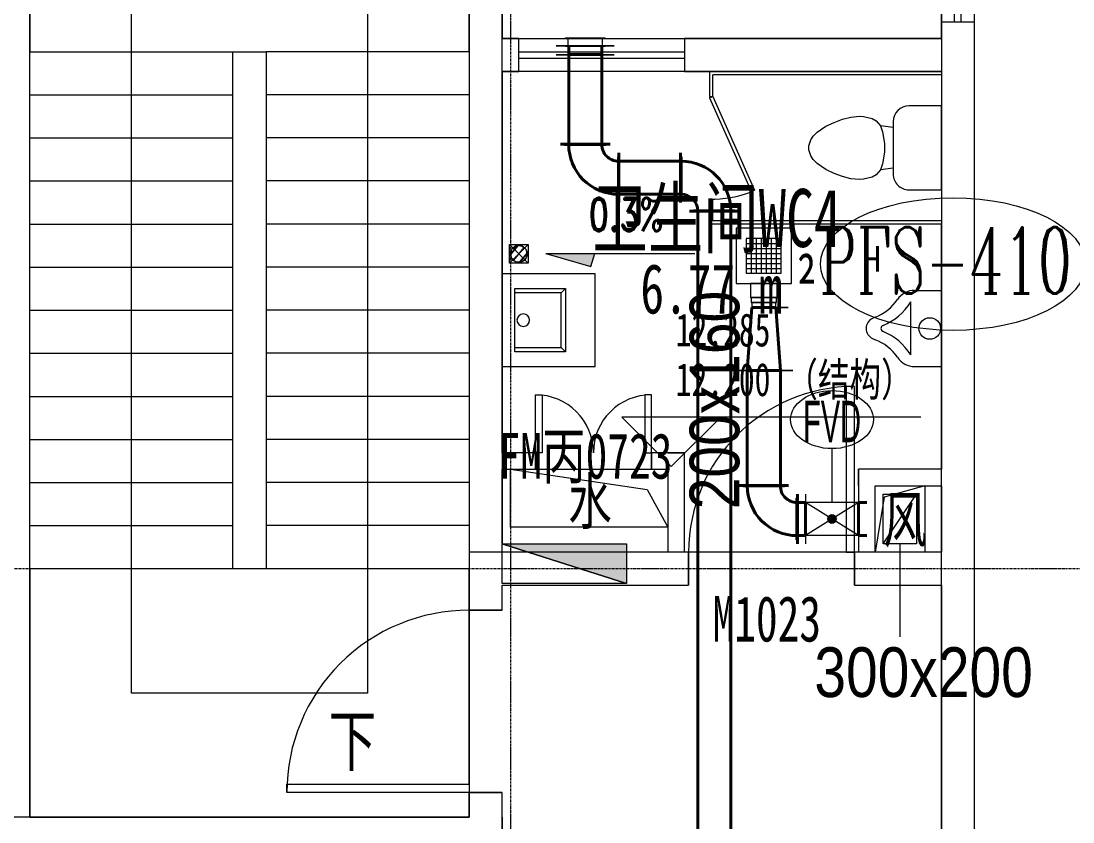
# Model space of a CAD drawing. Header units: millimetres. Extents: x 147592 to 200188, y -27981 to 8299.
# Drawn here: x 171046 to 177394, y -6178 to -1345 of the extents above; entities that cross this region are included whole.
import ezdxf

# ---------------------------------------------------------------- set-up
doc = ezdxf.new("R2010")
doc.units = ezdxf.units.MM
doc.linetypes.add('架空线', pattern=[3.97, 2.38, -1.59])
doc.linetypes.add('轴网线', pattern=[22.24, 12.7, -3.18, 3.18, -3.18])
for name, color, linetype, lineweight in [('0-1', 7, 'Continuous', 5), ('M-EQPM-IDEN', 7, 'Continuous', 5), ('M-HVAC-DUCT-IDEN', 7, 'Continuous', 5)]:
    doc.layers.add(name, color=color, linetype=linetype, lineweight=lineweight)
for name, color, linetype, lineweight, true_color in [('0-2', 7, 'Continuous', 5, 0x515151), ('A-ANNO-NOTE-1', 7, 'Continuous', 5, 0x515151), ('A-ANNO-NOTE-2', 7, 'Continuous', 5, 0x5151ff), ('A-ANNO-NOTE-3', 7, 'Continuous', 5, 0x888888), ('A-ANNO-NOTE-4', 7, 'Continuous', 5, 0xff8000), ('A-AREA-IDEN-1', 7, 'Continuous', 5, 0x515151), ('A-DETL-GENF-2', 7, 'Continuous', 5, 0x515151), ('A-DETL-GENF-3', 7, 'Continuous', 5, 0x888888), ('A-DETL-GENF-4', 7, 'Continuous', 13, 0xff8000), ('A-DETL-GENF-5', 7, 'Continuous', 5, 0xff8000), ('A-DETL-WIDE-2', 7, 'Continuous', 80, 0xff8000), ('A-DOOR-1', 7, 'Continuous', 5, 0x515151), ('A-DOOR-2', 7, 'Continuous', 5, 0x5151be), ('A-DOOR-IDEN-1', 7, 'Continuous', 5, 0x515151), ('A-FLOR-1', 7, 'Continuous', 5, 0x7f7f7f), ('A-GLAZ-1', 7, 'Continuous', 5, 0x515151), ('A-WALL-1', 7, 'Continuous', 5, 0x515151), ('G-ANNO-DIMS-1', 7, 'Continuous', 5, 0x515151), ('G-ANNO-DIMS-2', 7, 'Continuous', 5, 0x5151ff), ('M-EQPM-1', 4, 'Continuous', 5, 0x00ffff), ('M-EQPM-IDEN-1', 3, 'Continuous', 5, 0x00ff00), ('M-HVAC-CDFF-2', 7, 'Continuous', 13, 0xff8000), ('M-HVAC-DUCT-1', 7, 'Continuous', 40, 0xff8000), ('M-HVAC-DUCT-10', 7, 'Continuous', 80, 0xff8000), ('M-HVAC-DUCT-2', 7, 'Continuous', 5, 0xff8000), ('M-HVAC-DUCT-3', 7, 'Continuous', 13, 0xff8000), ('M-HVAC-DUCT-ANNO-1', 7, 'Continuous', 5, 0xff8000), ('M-HVAC-DUCT-IDEN-1', 3, 'Continuous', 5, 0x00ff00), ('P-SANR-FIXT-1', 7, 'Continuous', 5, 0x515151), ('P-SANR-FIXT-2', 7, 'Continuous', 5, 0x5151ff), ('P-SANR-FIXT-HDLN-1', 7, 'Continuous', 5, 0x515151), ('S-GRID-1', 7, '轴网线', 5, 0x5151ff), ('S-STRS-1', 7, 'Continuous', 5, 0x515151), ('S-STRS-2', 7, '架空线', 5, 0x515151), ('S-STRS-ANNO-1', 7, 'Continuous', 5, 0x5151ff), ('S-STRS-IDEN-1', 7, 'Continuous', 5, 0x515151)]:
    doc.layers.add(name, color=color, linetype=linetype, lineweight=lineweight, true_color=true_color)
doc.styles.add('Arial Unicode MS', font='ARIALUNI.TTF', dxfattribs={"width": 0.5, "height": 250})
doc.styles.add('Complex', font='complex_.ttf', dxfattribs={"width": 0.6, "height": 400})
doc.styles.add('RomanD_1', font='romand__.ttf', dxfattribs={"width": 0.7, "height": 200})
doc.styles.add('TJ_FangSong_Narrow_1', font='', dxfattribs={"height": 300})
doc.styles.add('仿宋', font='', dxfattribs={"width": 0.7, "height": 300})
doc.styles.add('仿宋_2', font='', dxfattribs={"width": 0.7, "height": 200})
doc.styles.add('仿宋_3', font='', dxfattribs={"width": 0.7, "height": 275})
doc.styles.add('黑体_1', font='', dxfattribs={"width": 0.7, "height": 300})
doc.styles.add('黑体_2', font='', dxfattribs={"width": 0.7, "height": 350})
doc.styles.get('TJ_FangSong_Narrow_1').set_extended_font_data('TJ_FangSong_Narrow')
doc.styles.get('仿宋').set_extended_font_data('FangSong')
doc.styles.get('仿宋_2').set_extended_font_data('FangSong')
doc.styles.get('仿宋_3').set_extended_font_data('FangSong')
doc.styles.get('黑体_1').set_extended_font_data('SimHei')
doc.styles.get('黑体_2').set_extended_font_data('SimHei')

# ---------------------------------------------------------------- blocks, each defined once
blk = doc.blocks.new('TJ单扇平开门 - M1023-1831567-10-004 四层空调通风平面图')
at = {"layer": 'A-DOOR-1'}
for p, q in [((500, 1100), (450, 1100)), ((450, 1100), (450, 100)), ((500, 100), (500, 1100)), ((450, 100), (500, 100))]:
    blk.add_line(p, q, dxfattribs=at)
at = {"layer": 'A-DOOR-2'}
blk.add_arc((500, 100), 1000, 90, 180, dxfattribs=at)
blk = doc.blocks.new('左右推拉窗 - C1015-1399711-10-004 四层空调通风平面图')
at = {"layer": 'A-GLAZ-1'}
for p, q in [((-490.5, -166.9), (-490.5, 33.1)), ((-490.5, 33.1), (509.5, 33.1)), ((509.5, 33.1), (509.5, -166.9)), ((-490.5, -46.9), (509.5, -46.9)), ((509.5, -86.9), (-490.5, -86.9)), ((509.5, -166.9), (-490.5, -166.9))]:
    blk.add_line(p, q, dxfattribs=at)
blk = doc.blocks.new('TJ小便器-壁挂式 - 标准-1416623-10-004 四层空调通风平面图')
at = {"layer": 'A-DETL-GENF-2'}
for p, q in [((176446.8, -2970), (176600, -2970)), ((176600, -3430), (176600, -2970)), ((176415, -3360), (176415, -3040)), ((176438.8, -3430), (176600, -3430))]:
    blk.add_line(p, q, dxfattribs=at)
blk.add_circle((176530, -3200), 65, dxfattribs=at)
for centre, radius, start, end in [((176438.8, -3095), 125, 90, 146.6103), ((176110.4, -2878.5), 268.3, 289.49398, 326.6103), ((176124.5, -2866.2), 338.5, 291.39172, 329.10651), ((176207.6, -3200), 62.3, 143.93433, 216.06567), ((176230, -3216.3), 90, 109.49398, 143.93433), ((176230, -3183.7), 90, 216.06567, 250.50602), ((176255.3, -3200), 20, 111.39172, 248.60828), ((176124.5, -3533.8), 338.5, 30.89349, 68.60828), ((176110.4, -3521.5), 268.3, 33.3897, 70.50602), ((176438.8, -3305), 125, 213.3897, 270)]:
    blk.add_arc(centre, radius, start, end, dxfattribs=at)
blk = doc.blocks.new('TJ双扇平开门 - FMC0723-2766260-10-004 四层空调通风平面图')
at = {"layer": 'A-DOOR-1'}
for p, q in [((-310, -50), (-350, -50)), ((-350, -50), (-350, -400)), ((-310, -400), (-310, -50)), ((310, -50), (350, -50)), ((310, -400), (310, -50)), ((350, -50), (350, -400)), ((-350, -400), (-310, -400)), ((350, -400), (310, -400))]:
    blk.add_line(p, q, dxfattribs=at)
at = {"layer": 'A-DOOR-2'}
for centre, start, end in [((-350, -50), 270, 360), ((350, -50), 180, 270)]:
    blk.add_arc(centre, 350, start, end, dxfattribs=at)
blk = doc.blocks.new('消火栓明装 - 消火栓明装-1644730-10-004 四层空调通风平面图')
at = {"layer": 'A-DETL-GENF-3'}
blk.add_hatch(color=256, dxfattribs=at).paths.add_polyline_path([(-375, 240), (-375, 0), (375, 0), (-105.8, 153.8)], flags=0)
at = {"layer": 'A-DETL-GENF-2'}
for p, q in [((-375, 240), (375, 240)), ((218.8, 50), (-375, 240)), ((-375, 50), (-375, 240)), ((-375, 240), (218.8, 50)), ((375, 240), (375, 50)), ((-375, 0), (-375, 50)), ((375, 0), (218.8, 50)), ((218.8, 50), (375, 0)), ((375, 50), (375, 0)), ((375, 0), (-375, 0))]:
    blk.add_line(p, q, dxfattribs=at)
blk = doc.blocks.new('TJ单扇平开门 - FMB1222b-2064251-10-004 四层空调通风平面图')
at = {"layer": 'A-DOOR-1'}
for p, q in [((500, -100), (550, -100)), ((500, -1200), (500, -100)), ((550, -100), (550, -1200)), ((550, -1200), (500, -1200))]:
    blk.add_line(p, q, dxfattribs=at)
at = {"layer": 'A-DOOR-2'}
blk.add_arc((550, -100), 1100, 180, 270, dxfattribs=at)
blk = doc.blocks.new('单个座便器隔间 - 单个座便器隔间-1855308-10-004 四层空调通风平面图')
at = {"layer": 'P-SANR-FIXT-1'}
for p, q in [((703.4, 0), (196.6, 0)), ((-10, 0), (-10, -1400)), ((10, 0), (10, -1380)), ((196.6, 0), (196.6, -196.2)), ((703.4, -196.2), (703.4, 0)), ((890, 0), (890, -1380)), ((910, 0), (910, -1400)), ((291.3, -290.9), (608.8, -290.9)), ((326.5, -290.9), (317.7, -367.7)), ((573.5, -290.9), (582.3, -367.7)), ((287.4, -393.1), (317.7, -367.7)), ((317.7, -367.7), (352.6, -355)), ((352.6, -355), (424.6, -342.3)), ((424.6, -342.3), (475.4, -342.3)), ((475.4, -342.3), (547.4, -355)), ((547.4, -355), (582.3, -367.7)), ((582.3, -367.7), (612.6, -393.1)), ((261.7, -469.4), (266.2, -443.9)), ((266.2, -443.9), (273, -418.5)), ((273, -418.5), (287.4, -393.1)), ((612.6, -393.1), (627, -418.5)), ((627, -418.5), (633.8, -443.9)), ((633.8, -443.9), (638.3, -469.4)), ((259.5, -494.7), (261.7, -469.4)), ((263.9, -545.3), (259.5, -494.7)), ((640.5, -494.7), (636.1, -545.3)), ((638.3, -469.4), (640.5, -494.7)), ((277.6, -596.3), (263.9, -545.3)), ((636.1, -545.3), (622.4, -596.3)), ((296.1, -647.1), (277.6, -596.3)), ((622.4, -596.3), (603.9, -647.1)), ((319.8, -697.9), (296.1, -647.1)), ((355, -748.7), (319.8, -697.9)), ((580.2, -697.9), (545, -748.7)), ((603.9, -647.1), (580.2, -697.9)), ((380.4, -774.1), (355, -748.7)), ((545, -748.7), (519.6, -774.1)), ((402.4, -786.8), (380.4, -774.1)), ((437.3, -799.5), (402.4, -786.8)), ((462.7, -799.5), (437.3, -799.5)), ((497.6, -786.8), (462.7, -799.5)), ((519.6, -774.1), (497.6, -786.8)), ((140, -1380), (706.4, -1127.8)), ((706.4, -1127.8), (714.5, -1146.1)), ((148.1, -1398.3), (714.5, -1146.1)), ((140, -1380), (10, -1380)), ((148.1, -1398.3), (140, -1380)), ((140, -1400), (140, -1380)), ((890, -1380), (760, -1380)), ((760, -1400), (760, -1380)), ((-10, -1400), (140, -1400)), ((760, -1400), (910, -1400))]:
    blk.add_line(p, q, dxfattribs=at)
for centre, radius, start, end in [((291.3, -196.2), 94.6, 180, 270), ((608.8, -196.2), 94.6, 270, 0), ((88.8, -1389.2), 671.3, 359.07521, 21.22957)]:
    blk.add_arc(centre, radius, start, end, dxfattribs=at)
blk = doc.blocks.new('百叶窗-单层单列_角度可变_ - BYC0825-2215836-10-004 四层空调通风平面图')
at = {"layer": 'A-GLAZ-1'}
for p, q in [((375, 0), (-375, 0)), ((-375, 0), (-375, -200)), ((375, -200), (375, 0)), ((-375, -80), (375, -80)), ((-375, -120), (375, -120)), ((-375, -200), (375, -200))]:
    blk.add_line(p, q, dxfattribs=at)
blk = doc.blocks.new('TJ地漏 - TJ卫生间地漏-1319683-10-004 四层空调通风平面图')
at = {"layer": 'P-SANR-FIXT-1'}
for start, end in [(90, 270), (270, 90)]:
    blk.add_arc((0, 0), 50, start, end, dxfattribs=at)
at = {"layer": 'P-SANR-FIXT-2'}
for p, q in [((-9.5, 49.1), (-50, -0.2)), ((-6.9, 49.5), (-49.9, -2.9)), ((30.8, 39.4), (-32.6, -37.9)), ((49.5, 6.9), (2.9, -49.9)), ((49.8, 4.5), (5.3, -49.7))]:
    blk.add_line(p, q, dxfattribs=at)
blk.add_circle((0, 0), 50, dxfattribs=at)
at = {"layer": 'P-SANR-FIXT-HDLN-1'}
for p, q in [((-56, 56), (56, -56)), ((56, 56), (-56, -56)), ((-56, -56), (-56, 56)), ((-56, 56), (56, 56)), ((56, 56), (56, -56)), ((56, -56), (-56, -56))]:
    blk.add_line(p, q, dxfattribs=at)
blk = doc.blocks.new('TJ洗脸盆-矩形 - 560 mmx560 mm-1416622-10-004 四层空调通风平面图')
at = {"layer": 'P-SANR-FIXT-1'}
for p, q in [((174510, -2870), (173950, -2870)), ((173950, -2870), (173950, -3430)), ((174510, -3430), (174510, -2870)), ((174026.2, -3340.5), (174026.2, -2959.5)), ((174026.2, -2959.5), (174331.2, -2959.5)), ((174305.8, -2984.9), (174331.2, -2959.5)), ((174331.2, -2959.5), (174331.2, -3340.5)), ((174305.8, -2984.9), (174026.2, -2984.9)), ((174305.8, -3315.1), (174305.8, -2984.9)), ((174026.2, -3315.1), (174305.8, -3315.1)), ((174331.2, -3340.5), (174026.2, -3340.5)), ((174331.2, -3340.5), (174305.8, -3315.1)), ((173950, -3430), (174510, -3430))]:
    blk.add_line(p, q, dxfattribs=at)
for start, end in [(90, 270), (270, 90)]:
    blk.add_arc((174077, -3150), 38.1, start, end, dxfattribs=at)
blk = doc.blocks.new('高程点 - 相对高程点-103621-10-004 四层空调通风平面图')
at = {"layer": 'G-ANNO-DIMS-2'}
for p, q in [((15.062, 2.987), (-2.987, 2.987)), ((0, 0), (-2.987, 2.987)), ((0, 0), (2.987, 2.987))]:
    blk.add_line(p, q, dxfattribs=at)
blk = doc.blocks.new('TJ符号_排水箭头_小 - 排水箭头 小-2094122-10-004 四层空调通风平面图')
at = {"layer": 'A-ANNO-NOTE-3'}
blk.add_hatch(color=256, dxfattribs=at).paths.add_polyline_path([(2.73, -0.78), (0, 0), (2.953, 0)], flags=0)
at = {"layer": 'A-ANNO-NOTE-2'}
for p, q in [((0, 0), (2.73, -0.78)), ((0, 0), (9, 0)), ((2.73, -0.78), (2.953, 0))]:
    blk.add_line(p, q, dxfattribs=at)
blk = doc.blocks.new('YXQH_AR_B9-20_rvt-1-10-004 四层空调通风平面图')
at = {"layer": '0-2'}
for p, q in [((174000, -4050), (174824, -4172.6)), ((174824, -4172.6), (174950, -4400)), ((176500, -4150), (176255, -4217.6)), ((176255, -4217.6), (176200, -4550))]:
    blk.add_line(p, q, dxfattribs=at)
at = {"layer": 'A-FLOR-1'}
for p, q in [((173950, 50), (173950, -1450)), ((176600, -1350), (176600, -600)), ((176600, -1450), (176600, -1350)), ((173950, -1450), (174050, -1450)), ((175050, -1450), (176600, -1450)), ((173950, -1650), (173950, -2870)), ((174050, -1650), (173950, -1650)), ((175200, -1650), (175050, -1650)), ((176600, -1650), (176334.7, -1650)), ((176600, -4050), (176600, -2570)), ((173950, -2870), (173950, -3430)), ((173950, -3430), (173950, -3950)), ((173950, -3950), (173950, -4050)), ((173950, -4050), (173950, -4500)), ((174000, -4400), (174000, -4050)), ((174000, -4050), (174150, -4050)), ((174150, -4050), (174850, -4050)), ((174850, -4050), (174950, -4050)), ((174950, -4050), (174950, -4400)), ((176600, -4150), (176600, -4050)), ((176200, -4550), (176200, -4150)), ((176200, -4150), (176500, -4150)), ((176500, -4150), (176500, -4550)), ((176600, -4550), (176600, -4150)), ((174950, -4400), (174000, -4400)), ((173950, -4550), (173750, -4550)), ((173750, -4550), (173750, -4900)), ((174950, -4550), (174700, -4550)), ((175050, -4550), (174950, -4550)), ((175075, -4550), (175050, -4550)), ((176025, -4550), (175075, -4550)), ((176100, -4550), (176025, -4550)), ((176200, -4550), (176100, -4550)), ((176600, -4550), (176200, -4550)), ((176600, -4750), (176600, -4550)), ((176600, -6800), (176600, -4750)), ((173750, -4900), (173750, -5950)), ((173750, -6000), (173750, -6150)), ((171100, -6150), (170900, -6150)), ((173750, -6150), (171100, -6150))]:
    blk.add_line(p, q, dxfattribs=at)
at = {"layer": 'A-WALL-1'}
for p, q in [((171100, -6150), (171100, 50)), ((171100, -6150), (171100, 50)), ((173750, 50), (173750, -4900)), ((173750, 50), (173750, -4900)), ((173950, -1450), (173950, 50)), ((173950, -1450), (173950, 50)), ((176600, -600), (176600, -1350)), ((176600, -1350), (176600, -1450)), ((176600, -1350), (176600, -1450)), ((176800, -6800), (176800, -1350)), ((176800, -6500), (176800, -1350)), ((173950, -1650), (173950, -1450)), ((174050, -1450), (173950, -1450)), ((176600, -1450), (175050, -1450)), ((175050, -1450), (175050, -1650)), ((176600, -1450), (176600, -1650)), ((173950, -3950), (173950, -1650)), ((173950, -2870), (173950, -1650)), ((173950, -1650), (174050, -1650)), ((175050, -1650), (176600, -1650)), ((176600, -1650), (176600, -4050)), ((176600, -2570), (176600, -4050)), ((173950, -3430), (173950, -2870)), ((173950, -3950), (173950, -3430)), ((174150, -3950), (173950, -3950)), ((174150, -3950), (173950, -3950)), ((174150, -4050), (174150, -3950)), ((174150, -3950), (174150, -4050)), ((174950, -3950), (174850, -3950)), ((174850, -3950), (174850, -4050)), ((174850, -4050), (174850, -3950)), ((174950, -3950), (174850, -3950)), ((175050, -3950), (174950, -3950)), ((174950, -3950), (175050, -3950)), ((175050, -4550), (175050, -3950)), ((175050, -4550), (175050, -3950)), ((173950, -4550), (173950, -4050)), ((173950, -4500), (173950, -4050)), ((173950, -4050), (174150, -4050)), ((173950, -4050), (174150, -4050)), ((174850, -4050), (174950, -4050)), ((174850, -4050), (174950, -4050)), ((174950, -4050), (174950, -4550)), ((174950, -4050), (174950, -4550)), ((176600, -4050), (176100, -4050)), ((176100, -4050), (176100, -4150)), ((176600, -4050), (176100, -4050)), ((176100, -4150), (176100, -4050)), ((176100, -4150), (176100, -4550)), ((176100, -4150), (176100, -4550)), ((176200, -4150), (176600, -4150)), ((176200, -4150), (176600, -4150)), ((176200, -4550), (176200, -4150)), ((176200, -4550), (176200, -4150)), ((176600, -4150), (176600, -4550)), ((176600, -4150), (176600, -4550)), ((174950, -4550), (173950, -4550)), ((174950, -4550), (174700, -4550)), ((175075, -4550), (175050, -4550)), ((175075, -4550), (175050, -4550)), ((175075, -4750), (175075, -4550)), ((175075, -4550), (175075, -4750)), ((176100, -4550), (176075, -4550)), ((176075, -4550), (176075, -4750)), ((176100, -4550), (176075, -4550)), ((176075, -4750), (176075, -4550)), ((176600, -4550), (176200, -4550)), ((176600, -4550), (176200, -4550)), ((173950, -4900), (173950, -4750)), ((173950, -4900), (173950, -4750)), ((173950, -4750), (175075, -4750)), ((173950, -4750), (175075, -4750)), ((176075, -4750), (176600, -4750)), ((176075, -4750), (176600, -4750)), ((176600, -4750), (176600, -6800)), ((176600, -4750), (176600, -6800)), ((173750, -4900), (173950, -4900)), ((173950, -4900), (173750, -4900)), ((173950, -6000), (173750, -6000)), ((173750, -6000), (173750, -6150)), ((173750, -6000), (173950, -6000)), ((173750, -6000), (173750, -6150)), ((173950, -6150), (173950, -6000)), ((173950, -6150), (173950, -6000)), ((173750, -6150), (171100, -6150)), ((173750, -6150), (171100, -6150)), ((173950, -6350), (173950, -6150)), ((173950, -6150), (173950, -6350))]:
    blk.add_line(p, q, dxfattribs=at)
at = {"layer": 'S-GRID-1'}
for p, q in [((174000, 7499.5), (174000, -27181.2)), ((199000.7, -4650), (148525.8, -4650))]:
    blk.add_line(p, q, dxfattribs=at)
at = {"layer": 'S-STRS-1'}
for p, q in [((171100, 50), (171100, -1530)), ((171100, 45), (171100, -1530)), ((173750, -1530), (173750, 50)), ((171100, -1530), (172325, -1530)), ((171100, -1790), (171100, -1530)), ((171100, -1790), (171100, -1530)), ((172325, -1530), (172525, -1530)), ((172325, -1790), (172325, -1530)), ((173750, -1530), (172525, -1530)), ((172525, -1530), (172525, -1790)), ((173750, -1530), (173750, -1790)), ((173750, -1530), (173750, -1790)), ((171100, -2050), (171100, -1790)), ((171100, -2050), (171100, -1790)), ((171100, -1790), (172325, -1790)), ((172325, -2050), (172325, -1790)), ((172525, -1790), (172525, -2050)), ((173750, -1790), (172525, -1790)), ((173750, -1790), (173750, -2050)), ((173750, -1790), (173750, -2050)), ((171100, -2310), (171100, -2050)), ((171100, -2310), (171100, -2050)), ((171100, -2050), (172325, -2050)), ((172325, -2310), (172325, -2050)), ((172525, -2050), (172525, -2310)), ((173750, -2050), (172525, -2050)), ((173750, -2050), (173750, -2310)), ((173750, -2050), (173750, -2310)), ((171100, -2570), (171100, -2310)), ((171100, -2570), (171100, -2310)), ((171100, -2310), (172325, -2310)), ((172325, -2570), (172325, -2310)), ((172525, -2310), (172525, -2570)), ((173750, -2310), (172525, -2310)), ((173750, -2310), (173750, -2570)), ((173750, -2310), (173750, -2570)), ((171100, -2830), (171100, -2570)), ((171100, -2830), (171100, -2570)), ((171100, -2570), (172325, -2570)), ((172325, -2830), (172325, -2570)), ((172525, -2570), (172525, -2830)), ((173750, -2570), (172525, -2570)), ((173750, -2570), (173750, -2830)), ((173750, -2570), (173750, -2830)), ((171100, -3090), (171100, -2830)), ((171100, -3090), (171100, -2830)), ((171100, -2830), (172325, -2830)), ((172325, -3090), (172325, -2830)), ((172525, -2830), (172525, -3090)), ((173750, -2830), (172525, -2830)), ((173750, -2830), (173750, -3090)), ((173750, -2830), (173750, -3090)), ((171100, -3350), (171100, -3090)), ((171100, -3350), (171100, -3090)), ((171100, -3090), (172325, -3090)), ((172325, -3350), (172325, -3090)), ((172525, -3090), (172525, -3350)), ((173750, -3090), (172525, -3090)), ((173750, -3090), (173750, -3350)), ((173750, -3090), (173750, -3350)), ((171100, -3610), (171100, -3350)), ((171100, -3610), (171100, -3350)), ((171100, -3350), (172325, -3350)), ((172325, -3610), (172325, -3350)), ((172525, -3350), (172525, -3610)), ((173750, -3350), (172525, -3350)), ((173750, -3350), (173750, -3610)), ((173750, -3350), (173750, -3610)), ((171100, -3870), (171100, -3610)), ((171100, -3870), (171100, -3610)), ((171100, -3610), (172325, -3610)), ((172325, -3870), (172325, -3610)), ((172525, -3610), (172525, -3870)), ((173750, -3610), (172525, -3610)), ((173750, -3610), (173750, -3870)), ((173750, -3610), (173750, -3870)), ((171100, -4130), (171100, -3870)), ((171100, -4130), (171100, -3870)), ((171100, -3870), (172325, -3870)), ((172325, -4130), (172325, -3870)), ((172525, -3870), (172525, -4130)), ((173750, -3870), (172525, -3870)), ((173750, -3870), (173750, -4130)), ((173750, -3870), (173750, -4130)), ((171100, -4390), (171100, -4130)), ((171100, -4390), (171100, -4130)), ((171100, -4130), (172325, -4130)), ((172325, -4390), (172325, -4130)), ((172525, -4130), (172525, -4390)), ((173750, -4130), (172525, -4130)), ((173750, -4130), (173750, -4390)), ((173750, -4130), (173750, -4390)), ((171100, -4650), (171100, -4390)), ((171100, -4650), (171100, -4390)), ((171100, -4390), (172325, -4390)), ((172325, -4650), (172325, -4390)), ((172525, -4390), (172525, -4650)), ((173750, -4390), (172525, -4390)), ((173750, -4390), (173750, -4650)), ((173750, -4390), (173750, -4550)), ((172325, -4650), (171100, -4650)), ((171100, -4650), (171100, -6150)), ((172525, -4650), (172325, -4650)), ((173750, -4650), (172525, -4650)), ((173750, -4900), (173750, -4650)), ((173750, -5950), (173750, -4900)), ((173750, -6150), (173750, -6000)), ((171100, -6150), (173750, -6150))]:
    blk.add_line(p, q, dxfattribs=at)
at = {"layer": 'S-STRS-2'}
for p, q in [((173750, -1530), (172525, -1530)), ((171100, -1790), (172325, -1790)), ((173750, -1790), (172525, -1790)), ((171100, -2050), (172325, -2050)), ((173750, -2050), (172525, -2050)), ((171100, -2310), (172325, -2310)), ((173750, -2310), (172525, -2310)), ((171100, -2570), (172325, -2570)), ((173750, -2570), (172525, -2570)), ((171100, -2830), (172325, -2830)), ((173750, -2830), (172525, -2830)), ((171100, -3090), (172325, -3090)), ((173750, -3090), (172525, -3090)), ((171100, -3350), (172325, -3350)), ((173750, -3350), (172525, -3350)), ((171100, -3610), (172325, -3610)), ((173750, -3610), (172525, -3610)), ((171100, -3870), (172325, -3870)), ((173750, -3870), (172525, -3870)), ((171100, -4130), (172325, -4130)), ((173750, -4130), (172525, -4130)), ((171100, -4390), (172325, -4390)), ((173750, -4390), (172525, -4390))]:
    blk.add_line(p, q, dxfattribs=at)
at = {"layer": 'S-STRS-ANNO-1'}
for p, q in [((171712.5, -1530), (171712.5, -740)), ((173137.5, -740), (173137.5, -1530)), ((171712.5, -1790), (171712.5, -1530)), ((173137.5, -1530), (173137.5, -1790)), ((171712.5, -2050), (171712.5, -1790)), ((173137.5, -1790), (173137.5, -2050)), ((171712.5, -2310), (171712.5, -2050)), ((173137.5, -2050), (173137.5, -2310)), ((171712.5, -2570), (171712.5, -2310)), ((173137.5, -2310), (173137.5, -2570)), ((171712.5, -2830), (171712.5, -2570)), ((173137.5, -2570), (173137.5, -2830)), ((171712.5, -3090), (171712.5, -2830)), ((173137.5, -2830), (173137.5, -3090)), ((171712.5, -3350), (171712.5, -3090)), ((173137.5, -3090), (173137.5, -3350)), ((171712.5, -3610), (171712.5, -3350)), ((173137.5, -3350), (173137.5, -3610)), ((171712.5, -3870), (171712.5, -3610)), ((173137.5, -3610), (173137.5, -3870)), ((171712.5, -4130), (171712.5, -3870)), ((173137.5, -3870), (173137.5, -4130)), ((171712.5, -4390), (171712.5, -4130)), ((173137.5, -4130), (173137.5, -4390)), ((171712.5, -4650), (171712.5, -4390)), ((173137.5, -4390), (173137.5, -4650)), ((171712.5, -5400), (171712.5, -4650)), ((173137.5, -4650), (173137.5, -5400)), ((173137.5, -5400), (171712.5, -5400))]:
    blk.add_line(p, q, dxfattribs=at)
at = {"layer": '0-2'}
for name, p, rotation in [('百叶窗-单层单列_角度可变_ - BYC0825-2215836-10-004 四层空调通风平面图', (176600, -975), 90), ('单个座便器隔间 - 单个座便器隔间-1855308-10-004 四层空调通风平面图', (176600, -1660), 270.0000000000002), ('TJ双扇平开门 - FMC0723-2766260-10-004 四层空调通风平面图', (174500, -4000), 180), ('消火栓明装 - 消火栓明装-1644730-10-004 四层空调通风平面图', (174325, -4500), 180), ('TJ单扇平开门 - FMB1222b-2064251-10-004 四层空调通风平面图', (173850, -5450), 270)]:
    blk.add_blockref(name, p, dxfattribs=dict(at, rotation=rotation))
for name, p in [('左右推拉窗 - C1015-1399711-10-004 四层空调通风平面图', (174540.5, -1483.1)), ('TJ地漏 - TJ卫生间地漏-1319683-10-004 四层空调通风平面图', (174050, -2750)), ('TJ洗脸盆-矩形 - 560 mmx560 mm-1416622-10-004 四层空调通风平面图', (0, 0)), ('TJ小便器-壁挂式 - 标准-1416623-10-004 四层空调通风平面图', (0, 0)), ('TJ单扇平开门 - M1023-1831567-10-004 四层空调通风平面图', (175575, -4650))]:
    blk.add_blockref(name, p, dxfattribs=at)
for name, p, xscale, yscale, zscale in [('TJ符号_排水箭头_小 - 排水箭头 小-2094122-10-004 四层空调通风平面图', (174212.6, -2748.4), 100, 100, 100), ('高程点 - 相对高程点-103621-10-004 四层空调通风平面图', (174969.5, -4033.6), 99.99999999999993, 99.99999999999993, 99.99999999999993)]:
    blk.add_blockref(name, p, dxfattribs=dict(at, xscale=xscale, yscale=yscale, zscale=zscale))
at = {"layer": 'A-ANNO-NOTE-1', "insert": (174472.5, -2412.7), "char_height": 200, "width": 611.688, "attachment_point": 1, "style": 'RomanD_1'}
blk.add_mtext('0.3%', dxfattribs=at)
at = {"layer": 'A-AREA-IDEN-1', "attachment_point": 1}
for s, insert, char_height, width, style in [('卫生间WC4', (174494.3, -2358.3), 350, 1969.746, '黑体_2'), ('\\f黑体|b0|i0|c134|p49|;\\W.7;²', (175728.3, -2810), 300, 123.46, '黑体_1'), ('6.77 m', (174783.7, -2810), 300, 1144.81, '黑体_1'), ('\\f仿宋|b0|i0|c134|p49|;\\W.7;水', (174348.3, -4105), 275, 347.932, '仿宋_3'), ('\\f仿宋|b0|i0|c134|p49|;\\W.7;风', (176250.1, -4215.6), 275, 347.932, '仿宋_3')]:
    blk.add_mtext(s, dxfattribs=dict(at, insert=insert, char_height=char_height, width=width, style=style))
at = {"layer": 'A-DOOR-IDEN-1', "char_height": 275, "attachment_point": 1, "style": '仿宋_3'}
for s, insert, width in [('FM丙0723', (173928.8, -3831.8), 1391.729), ('M1023', (175219.1, -4814.4), 869.831)]:
    blk.add_mtext(s, dxfattribs=dict(at, insert=insert, width=width))
at = {"layer": 'G-ANNO-DIMS-1', "insert": (174997, -3108.4), "char_height": 200, "width": 1853.983, "attachment_point": 1, "line_spacing_factor": 0.898273, "style": '仿宋_2'}
blk.add_mtext('12.285\\P12.200 （结构）', dxfattribs=at)
at = {"layer": 'S-STRS-IDEN-1', "insert": (172902.7, -5537.7), "char_height": 300, "width": 377.275, "attachment_point": 1, "line_spacing_factor": 0.898273, "style": '仿宋'}
blk.add_mtext('\\f仿宋|b0|i0|c134|p49|;\\W.7;下', dxfattribs=at)
blk = doc.blocks.new('M_VD吊顶导管式风机 - PFS-410-2516315-10-004 四层空调通风平面图')
at = {"layer": 'M-EQPM-1'}
for p, q in [((167, 167), (-167, 167)), ((-167, 167), (-167, -167)), ((167, -167), (167, 167)), ((105.5, 105.5), (-105.5, 105.5)), ((-105.5, 105.5), (-105.5, -105.5)), ((-105.5, 75.4), (105.5, 75.4)), ((-75.4, -105.5), (-75.4, 105.5)), ((-45.2, -105.5), (-45.2, 105.5)), ((-15.1, -105.5), (-15.1, 105.5)), ((15.1, -105.5), (15.1, 105.5)), ((45.2, -105.5), (45.2, 105.5)), ((75.4, -105.5), (75.4, 105.5)), ((105.5, -105.5), (105.5, 105.5)), ((252, 80), (167, 80)), ((167, 80), (167, -80)), ((252, -80), (252, 80)), ((282, 76), (252, 76)), ((252, 76), (252, -76)), ((282, -76), (282, 76)), ((312, 72), (282, 72)), ((282, 72), (282, -72)), ((-105.5, 45.2), (105.5, 45.2)), ((-105.5, 15.1), (105.5, 15.1)), ((-105.5, -15.1), (105.5, -15.1)), ((-105.5, -45.2), (105.5, -45.2)), ((-105.5, -75.4), (105.5, -75.4)), ((-105.5, -105.5), (105.5, -105.5)), ((167, -80), (252, -80)), ((252, -76), (282, -76)), ((282, -72), (312, -72)), ((-167, -167), (167, -167))]:
    blk.add_line(p, q, dxfattribs=at)
blk = doc.blocks.new('过渡件_天圆地方_长度 - 45 度-2492520-10-004 四层空调通风平面图')
at = {"layer": 'M-HVAC-DUCT-1'}
for p, q in [((380, 72), (0, 100)), ((0, -100), (0, 100)), ((300.6, 77.9), (380, 72)), ((380, 72), (380, 0)), ((380, 0), (380, -72)), ((0, -100), (380, -72)), ((380, -72), (299.8, -77.9))]:
    blk.add_line(p, q, dxfattribs=at)
at = {"layer": 'M-HVAC-DUCT-2'}
for p, q in [((0, 175), (0, 100)), ((0, -175), (0, 175)), ((380, -147), (380, 72.1)), ((0, -100), (0, -175)), ((380, -72.1), (380, -147))]:
    blk.add_line(p, q, dxfattribs=at)
blk = doc.blocks.new('弯头_矩形弯头_弧形_法兰 - 1_0 W-2492521-10-004 四层空调通风平面图')
at = {"layer": 'M-HVAC-DUCT-1'}
for p, q in [((-203, 150), (-203, 125)), ((-203, -150), (-203, 150)), ((-203, -125), (-203, 125)), ((-203, 125), (-200, 125)), ((-200, 125), (-200, -125)), ((-203, -125), (-203, -150)), ((-200, -125), (-203, -125)), ((-150, -203), (-125, -203)), ((150, -203), (-150, -203)), ((-125, -200), (125, -200)), ((-125, -203), (-125, -200)), ((125, -203), (-125, -203)), ((125, -200), (125, -203)), ((125, -203), (150, -203))]:
    blk.add_line(p, q, dxfattribs=at)
for radius in [300, 100]:
    blk.add_arc((-200, -200), radius, 360, 90, dxfattribs=at)
blk = doc.blocks.new('防火阀_70_-矩形 - FVD-2517553-10-004 四层空调通风平面图')
at = {"layer": 'A-DETL-GENF-4'}
blk.add_hatch(color=256, dxfattribs=at).paths.add_polyline_path([(0, 25), (-6.5, 24.1), (-12.5, 21.7), (-17.7, 17.7), (-21.7, 12.5), (-24.1, 6.5), (-25, 0), (-24.1, -6.5), (-21.7, -12.5), (-17.7, -17.7), (-12.5, -21.7), (-6.5, -24.1), (0, -25), (6.5, -24.1), (12.5, -21.7), (17.7, -17.7), (21.7, -12.5), (24.1, -6.5), (25, 0), (24.1, 6.5), (21.7, 12.5), (17.7, 17.7), (12.5, 21.7), (6.5, 24.1)], flags=0)
at = {"layer": 'A-DETL-GENF-5'}
for p, q in [((-160, -150), (-160, 150)), ((160, -150), (160, 150)), ((-160, 100), (160, -100)), ((-160, -100), (160, 100)), ((-160, 100), (160, 100)), ((-160, -100), (160, -100))]:
    blk.add_line(p, q, dxfattribs=at)
blk.add_circle((0, 0), 25, dxfattribs=at)
for start, end in [(0, 180), (180, 0)]:
    blk.add_arc((0, 0), 25, start, end, dxfattribs=at)
at = {"layer": 'M-HVAC-DUCT-3'}
blk.add_line((0, -425), (0, -100), dxfattribs=at)
blk = doc.blocks.new('W_外墙防雨百叶 - W_外墙防雨百叶-2992860-10-004 四层空调通风平面图')
at = {"layer": 'M-HVAC-CDFF-2'}
for p, q in [((119.05, 51), (-119.05, 51)), ((-119.05, 51), (-119.05, 47.825)), ((-119.05, 47.825), (119.05, 47.825)), ((119.05, 3.175), (-119.05, 3.175)), ((-119.05, 3.175), (-119.05, 0)), ((-119.05, 0), (119.05, 0)), ((-103.175, 47.825), (-103.175, 3.175)), ((103.175, 47.825), (103.175, 3.175)), ((119.05, 51), (119.05, 47.825)), ((119.05, 3.175), (119.05, 0))]:
    blk.add_line(p, q, dxfattribs=at)
blk = doc.blocks.new('弯头_矩形弯头_弧形_法兰 - 1_0 W-2485732-10-004 四层空调通风平面图')
at = {"layer": 'M-HVAC-DUCT-1'}
for p, q in [((-150, 203), (-125, 203)), ((150, 203), (-150, 203)), ((-125, 203), (125, 203)), ((-125, 200), (-125, 203)), ((125, 200), (-125, 200)), ((125, 203), (125, 200)), ((125, 203), (150, 203)), ((-203, 125), (-203, 150)), ((-203, 150), (-203, -150)), ((-203, -125), (-203, 125)), ((-203, 125), (-200, 125)), ((-200, 125), (-200, -125)), ((-203, -150), (-203, -125)), ((-200, -125), (-203, -125))]:
    blk.add_line(p, q, dxfattribs=at)
for radius in [100, 300]:
    blk.add_arc((-200, 200), radius, 270, 0, dxfattribs=at)
blk = doc.blocks.new('过渡件_矩形变径管_角度_法兰 - 45 度-V94-10-004 四层空调通风平面图')
at = {"layer": 'A-DETL-WIDE-2'}
for p, q in [((0, 100), (3, 100)), ((3, -100), (0, -100))]:
    blk.add_line(p, q, dxfattribs=at)
at = {"layer": 'M-HVAC-DUCT-1'}
for p, q in [((3, 100), (51.3, 100)), ((51.3, 100), (51.3, -100)), ((51.3, -100), (3, -100))]:
    blk.add_line(p, q, dxfattribs=at)
at = {"layer": 'M-HVAC-DUCT-2'}
for p, q in [((0, 119), (0, 175)), ((0, 175), (0, -175)), ((54.3, 175), (54.3, 100)), ((54.3, -175), (54.3, 175)), ((0, -175), (0, -119)), ((54.3, -100), (54.3, -175))]:
    blk.add_line(p, q, dxfattribs=at)
blk = doc.blocks.new('TJ_设备标注-样式二 - 封闭式-586405-10-004 四层空调通风平面图')
at = {"layer": 'M-EQPM-IDEN'}
blk.add_ellipse((0.458, 0.2), major_axis=(-8, 0), ratio=0.5, dxfattribs=at)

msp = doc.modelspace()

# ---------------------------------------------------------------- linework, layer by layer
at = {"layer": 'A-ANNO-NOTE-4'}
msp.add_ellipse((175940, -3750), major_axis=(250, 0), ratio=0.7, dxfattribs=at)
at = {"layer": 'M-HVAC-DUCT-1'}
for p, q in [((174351.1, -1546.1), (174551.1, -1546.1)), ((174351.1, -1546.1), (174351.1, -2087.1)), ((174551.1, -1546.1), (174551.1, -2087.1)), ((175026.6, -2190.1), (174654.1, -2190.1)), ((175026.6, -2390.1), (174654.1, -2390.1)), ((175129.6, -2493.1), (175129.6, -8851.6)), ((175329.6, -2493.1), (175329.6, -8851.6)), ((175428.5, -3453.8), (175628.5, -3453.8)), ((175428.5, -4147), (175428.5, -3453.8)), ((175628.5, -4147), (175628.5, -3453.8)), ((175780, -4250), (175731.5, -4250)), ((175780, -4250), (175780, -4450)), ((176100, -4450), (176100, -4250)), ((176149.6, -4250), (176100, -4250)), ((175780, -4450), (175731.5, -4450)), ((176149.6, -4450), (176100, -4450))]:
    msp.add_line(p, q, dxfattribs=at)
at = {"layer": 'M-HVAC-DUCT-ANNO-1'}
for p, q in [((176249.6, -4500), (176449.6, -4200)), ((176249.6, -4200), (176449.6, -4200)), ((176249.6, -4500), (176249.6, -4200)), ((176449.6, -4200), (176449.6, -4500)), ((176449.6, -4500), (176249.6, -4500))]:
    msp.add_line(p, q, dxfattribs=at)
at = {"layer": 'M-HVAC-DUCT-IDEN'}
msp.add_line((176349.6, -4500), (176349.6, -5060.5), dxfattribs=at)

# ---------------------------------------------------------------- block references
at = {"layer": '0-1'}
msp.add_blockref('YXQH_AR_B9-20_rvt-1-10-004 四层空调通风平面图', (0, 0), dxfattribs=at)
at = {"layer": 'M-EQPM-1', "rotation": 270.0000000000003}
msp.add_blockref('M_VD吊顶导管式风机 - PFS-410-2516315-10-004 四层空调通风平面图', (175528.5, -2761.8), dxfattribs=at)
at = {"layer": 'M-EQPM-IDEN', "xscale": 99.99999999999993, "yscale": 99.99999999999993, "zscale": 99.99999999999993}
msp.add_blockref('TJ_设备标注-样式二 - 封闭式-586405-10-004 四层空调通风平面图', (176624.3, -2831.4), dxfattribs=at)
at = {"layer": 'M-HVAC-CDFF-2', "extrusion": (0, 0, -1), "rotation": 180}
msp.add_blockref('W_外墙防雨百叶 - W_外墙防雨百叶-2992860-10-004 四层空调通风平面图', (-174451.1, -1446.8), dxfattribs=at)
at = {"layer": 'M-HVAC-DUCT-1'}
for name, p, rotation in [('弯头_矩形弯头_弧形_法兰 - 1_0 W-2485732-10-004 四层空调通风平面图', (174451.1, -2290.1), 270), ('弯头_矩形弯头_弧形_法兰 - 1_0 W-2485732-10-004 四层空调通风平面图', (175229.6, -2290.1), 90), ('过渡件_天圆地方_长度 - 45 度-2492520-10-004 四层空调通风平面图', (175528.5, -3453.8), 90.00000000000018), ('弯头_矩形弯头_弧形_法兰 - 1_0 W-2492521-10-004 四层空调通风平面图', (175528.5, -4350), 180)]:
    msp.add_blockref(name, p, dxfattribs=dict(at, rotation=rotation))
at = {"layer": 'M-HVAC-DUCT-10', "rotation": 270}
msp.add_blockref('过渡件_矩形变径管_角度_法兰 - 45 度-V94-10-004 四层空调通风平面图', (174451.1, -1494.8), dxfattribs=at)
at = {"layer": 'M-HVAC-DUCT-3', "rotation": 180}
msp.add_blockref('防火阀_70_-矩形 - FVD-2517553-10-004 四层空调通风平面图', (175940, -4350), dxfattribs=at)

# ---------------------------------------------------------------- texts
at = {"layer": 'A-ANNO-NOTE-4', "insert": (175765.8, -3636.5), "char_height": 250, "width": 420.886, "attachment_point": 1, "style": 'Arial Unicode MS'}
msp.add_mtext('FVD', dxfattribs=at)
at = {"layer": 'M-EQPM-IDEN-1', "insert": (175865.1, -2589.5), "char_height": 400, "width": 1962.531, "attachment_point": 1, "style": 'Complex'}
msp.add_mtext('PFS-410', dxfattribs=at)
at = {"layer": 'M-HVAC-DUCT-IDEN-1', "insert": (175080.9, -4291.3), "char_height": 300, "width": 1226.582, "attachment_point": 1, "rotation": 90, "style": 'TJ_FangSong_Narrow_1'}
msp.add_mtext('200x160', dxfattribs=at)
at = {"layer": 'M-HVAC-DUCT-IDEN-1', "insert": (175833.6, -5124.3), "char_height": 300, "width": 1242.616, "attachment_point": 1, "style": 'TJ_FangSong_Narrow_1'}
msp.add_mtext('300x200', dxfattribs=at)

doc.saveas('drawing.dxf')
